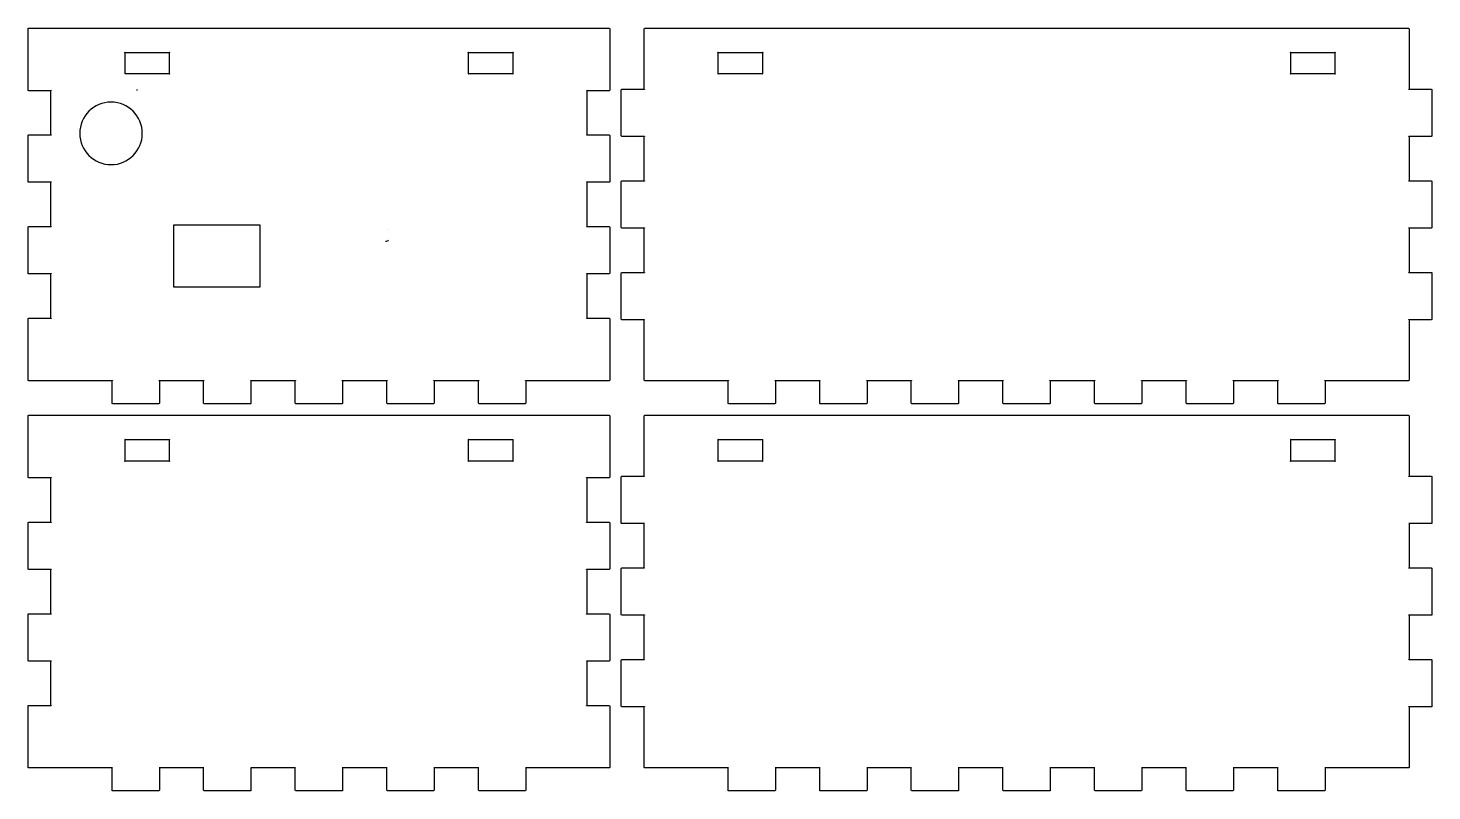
# Model space of a CAD drawing. Extents: x 41 to 832, y 149 to 819.
# Drawn here: x 41 to 567, y 149 to 434 of the extents above; entities that cross this region are included whole.
import ezdxf

# ---------------------------------------------------------------- set-up
doc = ezdxf.new("R2010")
doc.units = 0
doc.layers.add('Page_1', color=7, linetype='CONTINUOUS')

msp = doc.modelspace()

# ---------------------------------------------------------------- linework, layer by layer
at = {"layer": 'Page_1', "color": 7}
for points in [[(41.416053, 302.383479), (41.368285, 302.383479), (41.211247, 302.465446), (41.129319, 302.622466), (41.129319, 302.670466), (41.129319, 325.529365), (41.129319, 325.577365), (41.211247, 325.73443), (41.368285, 325.816345), (41.416053, 325.816345), (49.70479, 325.816345), (49.732113, 325.816345), (49.820871, 325.775245), (49.807221, 325.706995), (49.738941, 325.700245), (49.704823, 325.788977), (49.704823, 325.816127), (49.704823, 342.39359), (49.704823, 342.42074), (49.738941, 342.509465), (49.807221, 342.495515), (49.820871, 342.43409), (49.732113, 342.39299), (49.70479, 342.39299), (41.416053, 342.39299), (41.368285, 342.39299), (41.211247, 342.474898), (41.129319, 342.625153), (41.129319, 342.673153), (41.129319, 359.817315), (41.129319, 359.87229), (41.211247, 360.022485), (41.368285, 360.104393), (41.416053, 360.104393), (49.70479, 360.104393), (49.732113, 360.104393), (49.820871, 360.070268), (49.807221, 360.002018), (49.738941, 359.988068), (49.704823, 360.0768), (49.704823, 360.10395), (49.704823, 376.681413), (49.704823, 376.708563), (49.738941, 376.804181), (49.807221, 376.790306), (49.820871, 376.722056), (49.732113, 376.680956), (49.70479, 376.680956), (41.416053, 376.680956), (41.368285, 376.680956), (41.211247, 376.769748), (41.129319, 376.919936), (41.129319, 376.967936), (41.129319, 394.112098), (41.129319, 394.160098), (41.211247, 394.317103), (41.368285, 394.399026), (41.416053, 394.399026), (49.70479, 394.399026), (49.732113, 394.399026), (49.820871, 394.357926), (49.807221, 394.289676), (49.738941, 394.282926), (49.704823, 394.371718), (49.704823, 394.398868), (49.704823, 410.969498), (49.704823, 411.003623), (49.738941, 411.092401), (49.807221, 411.078526), (49.820871, 411.017176), (49.732113, 410.969176), (49.70479, 410.969176), (41.416053, 410.969176), (41.368285, 410.969176), (41.211247, 411.051158), (41.129319, 411.208163), (41.129319, 411.256163), (41.129319, 434.115077), (41.129319, 434.169452), (41.211247, 434.319707), (41.368285, 434.401637), (41.416053, 434.401637), (49.991551, 434.401637), (250.020395, 434.401637), (258.58906, 434.401637), (258.63691, 434.401637), (258.793945, 434.319707), (258.875882, 434.169452), (258.875882, 434.115077), (258.875882, 411.256163), (258.875882, 411.208163), (258.793945, 411.051158), (258.63691, 410.969176), (258.58906, 410.969176), (250.300332, 410.969176), (250.272957, 410.969176), (250.17737, 411.017176), (250.19792, 411.078526), (250.259345, 411.092401), (250.30037, 411.003623), (250.30037, 410.969498), (250.30037, 394.398868), (250.30037, 394.371718), (250.259345, 394.282926), (250.19792, 394.289676), (250.17737, 394.357926), (250.272957, 394.399026), (250.300332, 394.399026), (258.58906, 394.399026), (258.63691, 394.399026), (258.793945, 394.317103), (258.875882, 394.160098), (258.875882, 394.112098), (258.875882, 376.967936), (258.875882, 376.919936), (258.793945, 376.769748), (258.63691, 376.680956), (258.58906, 376.680956), (250.300332, 376.680956), (250.272957, 376.680956), (250.17737, 376.722056), (250.19792, 376.790306), (250.259345, 376.804181), (250.30037, 376.708563), (250.30037, 376.681413), (250.30037, 360.10395), (250.30037, 360.0768), (250.259345, 359.988068), (250.19792, 360.002018), (250.17737, 360.070268), (250.272957, 360.104393), (250.300332, 360.104393), (258.58906, 360.104393), (258.63691, 360.104393), (258.793945, 360.022485), (258.875882, 359.87229), (258.875882, 359.817315), (258.875882, 342.673153), (258.875882, 342.625153), (258.793945, 342.474898), (258.63691, 342.39299), (258.58906, 342.39299), (250.300332, 342.39299), (250.272957, 342.39299), (250.17737, 342.43409), (250.19792, 342.495515), (250.259345, 342.509465), (250.30037, 342.42074), (250.30037, 342.39359), (250.30037, 325.816127), (250.30037, 325.788977), (250.259345, 325.700245), (250.19792, 325.706995), (250.17737, 325.775245), (250.272957, 325.816345), (250.300332, 325.816345), (258.58906, 325.816345), (258.63691, 325.816345), (258.793945, 325.73443), (258.875882, 325.577365), (258.875882, 325.529365), (258.875882, 302.670466), (258.875882, 302.622466), (258.793945, 302.465446), (258.63691, 302.383479), (258.58906, 302.383479), (250.020395, 302.383479), (227.441441, 302.383479), (227.414066, 302.383479), (227.325311, 302.424579), (227.332061, 302.492904), (227.400311, 302.506779), (227.441336, 302.411176), (227.441336, 302.384026), (227.441336, 294.095306), (227.441336, 294.047306), (227.359406, 293.897119), (227.202379, 293.808326), (227.154529, 293.808326), (210.010381, 293.808326), (209.962531, 293.808326), (209.812314, 293.897119), (209.730384, 294.047306), (209.730384, 294.095306), (209.730384, 302.384026), (209.730384, 302.411176), (209.764584, 302.506779), (209.832834, 302.492904), (209.846484, 302.424579), (209.757729, 302.383479), (209.730354, 302.383479), (193.152898, 302.383479), (193.118698, 302.383479), (193.029943, 302.424579), (193.050493, 302.492904), (193.111918, 302.506779), (193.152943, 302.411176), (193.152943, 302.384026), (193.152943, 294.095306), (193.152943, 294.047306), (193.064166, 293.897119), (192.920788, 293.808326), (192.872938, 293.808326), (175.721958, 293.808326), (175.674108, 293.808326), (175.517073, 293.897119), (175.435166, 294.047306), (175.435166, 294.095306), (175.435166, 302.384026), (175.435166, 302.411176), (175.476191, 302.506779), (175.544441, 302.492904), (175.558091, 302.424579), (175.462481, 302.383479), (175.435106, 302.383479), (158.864453, 302.383479), (158.830253, 302.383479), (158.741475, 302.424579), (158.755125, 302.492904), (158.81655, 302.506779), (158.8644, 302.411176), (158.8644, 302.384026), (158.8644, 294.095306), (158.8644, 294.047306), (158.77566, 293.897119), (158.62545, 293.808326), (158.577601, 293.808326), (141.42662, 293.808326), (141.37877, 293.808326), (141.228553, 293.897119), (141.1466, 294.047306), (141.1466, 294.095306), (141.1466, 302.384026), (141.1466, 302.411176), (141.187625, 302.506779), (141.255875, 302.492904), (141.262625, 302.424579), (141.173878, 302.383479), (141.146503, 302.383479), (124.569055, 302.383479), (124.54168, 302.383479), (124.45294, 302.424579), (124.45969, 302.492904), (124.52794, 302.506779), (124.568965, 302.411176), (124.568965, 302.384026), (124.568965, 294.095306), (124.568965, 294.047306), (124.487013, 293.897119), (124.329978, 293.808326), (124.282128, 293.808326), (107.137957, 293.808326), (107.090107, 293.808326), (106.939905, 293.897119), (106.857998, 294.047306), (106.857998, 294.095306), (106.857998, 302.384026), (106.857998, 302.411176), (106.892198, 302.506779), (106.960522, 302.492904), (106.974172, 302.424579), (106.885418, 302.383479), (106.858043, 302.383479), (90.280557, 302.383479), (90.246357, 302.383479), (90.157557, 302.424579), (90.171207, 302.492904), (90.239532, 302.506779), (90.280557, 302.411176), (90.280557, 302.384026), (90.280557, 294.095306), (90.280557, 294.047306), (90.191817, 293.897119), (90.04163, 293.808326), (89.99378, 293.808326), (72.849626, 293.808326), (72.794974, 293.808326), (72.644765, 293.897119), (72.562805, 294.047306), (72.562805, 294.095306), (72.562805, 302.384026), (72.562805, 302.411176), (72.603808, 302.506779), (72.672103, 302.492904), (72.678928, 302.424579), (72.590188, 302.383479), (72.562978, 302.383479), (49.990874, 302.383479)], [(271.971194, 302.383479), (271.820991, 302.465446), (271.739076, 302.622466), (271.739076, 302.670466), (271.739076, 325.242625), (271.739076, 325.27675), (271.773276, 325.365482), (271.841526, 325.351607), (271.855176, 325.290183), (271.766414, 325.242183), (271.739039, 325.242183), (263.450281, 325.242183), (263.395531, 325.242183), (263.245321, 325.330915), (263.163391, 325.481095), (263.163391, 325.529095), (263.163391, 342.67325), (263.163391, 342.727625), (263.245321, 342.877873), (263.395531, 342.959795), (263.450281, 342.959795), (271.739039, 342.959795), (271.766414, 342.959795), (271.855176, 342.918695), (271.841526, 342.857195), (271.773276, 342.84332), (271.739076, 342.932045), (271.739076, 342.959195), (271.739076, 359.536643), (271.739076, 359.563793), (271.773276, 359.659403), (271.841526, 359.639153), (271.855176, 359.577728), (271.766414, 359.536628), (271.739039, 359.536628), (263.450281, 359.536628), (263.395531, 359.536628), (263.245321, 359.61855), (263.163391, 359.768805), (263.163391, 359.816805), (263.163391, 376.967756), (263.163391, 377.02273), (263.245321, 377.166108), (263.395531, 377.25484), (263.450281, 377.25484), (271.739039, 377.25484), (271.766414, 377.25484), (271.855176, 377.21374), (271.841526, 377.145415), (271.773276, 377.131465), (271.739076, 377.220198), (271.739076, 377.254323), (271.739076, 393.824976), (271.739076, 393.859101), (271.773276, 393.947893), (271.841526, 393.933943), (271.855176, 393.865693), (271.766414, 393.824593), (271.739039, 393.824593), (263.450281, 393.824593), (263.395531, 393.824593), (263.245321, 393.906531), (263.163391, 394.063551), (263.163391, 394.111551), (263.163391, 411.255683), (263.163391, 411.303683), (263.245321, 411.460688), (263.395531, 411.542678), (263.450281, 411.542678), (271.739039, 411.542678), (271.766414, 411.542678), (271.855176, 411.501578), (271.841526, 411.433328), (271.773276, 411.419378), (271.739076, 411.514981), (271.739076, 411.542131), (271.739076, 434.114207), (271.739076, 434.168582), (271.820991, 434.318837), (271.971194, 434.400774), (272.019044, 434.400774), (557.775563, 434.400774), (557.823563, 434.400774), (557.980568, 434.318837), (558.062536, 434.168582), (558.062536, 434.114207), (558.062536, 411.542131), (558.062536, 411.514981), (558.021436, 411.419378), (557.953186, 411.433328), (557.939311, 411.501578), (558.034906, 411.542678), (558.062056, 411.542678), (566.350784, 411.542678), (566.398784, 411.542678), (566.548986, 411.460688), (566.637779, 411.303683), (566.637779, 411.255683), (566.637779, 394.111551), (566.637779, 394.063551), (566.548986, 393.906531), (566.398784, 393.824593), (566.350784, 393.824593), (558.062056, 393.824593), (558.034906, 393.824593), (557.939311, 393.865693), (557.953186, 393.933943), (558.021436, 393.947893), (558.062536, 393.859101), (558.062536, 393.824976), (558.062536, 377.254323), (558.062536, 377.220198), (558.021436, 377.131465), (557.953186, 377.145415), (557.939311, 377.21374), (558.034906, 377.25484), (558.062056, 377.25484), (566.350784, 377.25484), (566.398784, 377.25484), (566.548986, 377.166108), (566.637779, 377.02273), (566.637779, 376.967756), (566.637779, 359.816805), (566.637779, 359.768805), (566.548986, 359.61855), (566.398784, 359.536628), (566.350784, 359.536628), (558.062056, 359.536628), (558.034906, 359.536628), (557.939311, 359.577728), (557.953186, 359.639153), (558.021436, 359.659403), (558.062536, 359.563793), (558.062536, 359.536643), (558.062536, 342.959195), (558.062536, 342.932045), (558.021436, 342.84332), (557.953186, 342.857195), (557.939311, 342.918695), (558.034906, 342.959795), (558.062056, 342.959795), (566.350784, 342.959795), (566.398784, 342.959795), (566.548986, 342.877873), (566.637779, 342.727625), (566.637779, 342.67325), (566.637779, 325.529095), (566.637779, 325.481095), (566.548986, 325.330915), (566.398784, 325.242183), (566.350784, 325.242183), (558.062056, 325.242183), (558.034906, 325.242183), (557.939311, 325.290183), (557.953186, 325.351607), (558.021436, 325.365482), (558.062536, 325.27675), (558.062536, 325.242625), (558.062536, 302.670466), (558.062536, 302.622466), (557.980568, 302.465446), (557.823563, 302.383479), (557.775563, 302.383479), (526.634747, 302.383479), (526.600547, 302.383479), (526.511777, 302.424579), (526.525427, 302.492904), (526.586852, 302.506779), (526.634702, 302.411176), (526.634702, 302.384026), (526.634702, 294.095306), (526.634702, 294.047306), (526.545932, 293.897119), (526.388897, 293.808326), (526.347872, 293.808326), (509.203732, 293.808326), (509.148982, 293.808326), (508.991947, 293.897119), (508.916842, 294.047306), (508.916842, 294.095306), (508.916842, 302.384026), (508.916842, 302.411176), (508.951042, 302.506779), (509.019292, 302.492904), (509.032942, 302.424579), (508.937347, 302.383479), (508.916797, 302.383479), (492.339327, 302.383479), (492.305127, 302.383479), (492.216372, 302.424579), (492.230022, 302.492904), (492.298272, 302.506779), (492.339297, 302.411176), (492.339297, 302.384026), (492.339297, 294.095306), (492.339297, 294.047306), (492.257359, 293.897119), (492.100324, 293.808326), (492.052474, 293.808326), (474.908297, 293.808326), (474.860447, 293.808326), (474.710252, 293.897119), (474.628314, 294.047306), (474.628314, 294.095306), (474.628314, 302.384026), (474.628314, 302.411176), (474.669339, 302.506779), (474.730764, 302.492904), (474.744414, 302.424579), (474.648834, 302.383479), (474.628359, 302.383479), (458.050904, 302.383479), (458.023529, 302.383479), (457.927942, 302.424579), (457.941592, 302.492904), (458.009841, 302.506779), (458.050866, 302.411176), (458.050866, 302.384026), (458.050866, 294.095306), (458.050866, 294.047306), (457.962097, 293.897119), (457.811879, 293.808326), (457.764029, 293.808326), (440.619889, 293.808326), (440.565139, 293.808326), (440.414929, 293.897119), (440.332999, 294.047306), (440.332999, 294.095306), (440.332999, 302.384026), (440.332999, 302.411176), (440.367199, 302.506779), (440.435449, 302.492904), (440.449099, 302.424579), (440.360336, 302.383479), (440.332961, 302.383479), (423.762301, 302.383479), (423.728101, 302.383479), (423.639339, 302.424579), (423.652989, 302.492904), (423.721314, 302.506779), (423.762339, 302.411176), (423.762339, 302.384026), (423.762339, 294.095306), (423.762339, 294.047306), (423.673591, 293.897119), (423.523396, 293.808326), (423.475546, 293.808326), (406.324551, 293.808326), (406.276701, 293.808326), (406.126506, 293.897119), (406.044576, 294.047306), (406.044576, 294.095306), (406.044576, 302.384026), (406.044576, 302.411176), (406.078776, 302.506779), (406.147026, 302.492904), (406.160676, 302.424579), (406.065096, 302.383479), (406.044621, 302.383479), (389.467166, 302.383479), (389.432966, 302.383479), (389.344196, 302.424579), (389.357846, 302.492904), (389.419271, 302.506779), (389.467121, 302.411176), (389.467121, 302.384026), (389.467121, 294.095306), (389.467121, 294.047306), (389.385168, 293.897119), (389.228126, 293.808326), (389.180276, 293.808326), (372.036128, 293.808326), (371.988278, 293.808326), (371.831251, 293.897119), (371.749328, 294.047306), (371.749328, 294.095306), (371.749328, 302.384026), (371.749328, 302.411176), (371.790353, 302.506779), (371.858603, 302.492904), (371.865353, 302.424579), (371.776576, 302.383479), (371.749201, 302.383479), (355.17854, 302.383479), (355.14434, 302.383479), (355.055578, 302.424579), (355.069228, 302.492904), (355.130653, 302.506779), (355.178503, 302.411176), (355.178503, 302.384026), (355.178503, 294.095306), (355.178503, 294.047306), (355.09658, 293.897119), (354.939553, 293.808326), (354.891703, 293.808326), (337.747548, 293.808326), (337.692798, 293.808326), (337.54258, 293.897119), (337.45381, 294.047306), (337.45381, 294.095306), (337.45381, 302.384026), (337.45381, 302.411176), (337.50166, 302.506779), (337.563085, 302.492904), (337.576735, 302.424579), (337.487988, 302.383479), (337.453788, 302.383479), (320.890005, 302.383479), (320.855805, 302.383479), (320.767057, 302.424579), (320.773807, 302.492904), (320.84889, 302.506779), (320.889915, 302.411176), (320.889915, 302.384026), (320.889915, 294.095306), (320.889915, 294.047306), (320.801137, 293.897119), (320.650928, 293.808326), (320.603078, 293.808326), (303.452082, 293.808326), (303.404232, 293.808326), (303.25403, 293.897119), (303.16529, 294.047306), (303.16529, 294.095306), (303.16529, 302.384026), (303.16529, 302.411176), (303.206315, 302.506779), (303.274565, 302.492904), (303.288215, 302.424579), (303.192612, 302.383479), (303.165237, 302.383479), (272.017611, 302.383479)], [(77.418121, 425.260204), (77.390746, 425.260204), (77.295173, 425.301304), (77.315723, 425.369554), (77.377148, 425.376304), (77.418173, 425.294389)], [(77.418121, 417.258239), (77.418121, 425.260204), (93.995561, 425.260204), (93.995561, 417.258239)], [(93.995561, 425.260204), (93.995561, 425.294329), (94.036586, 425.376244), (94.098011, 425.369494), (94.111661, 425.301244), (94.022914, 425.260144)], [(206.01637, 425.260204), (205.98217, 425.260204), (205.893407, 425.301304), (205.900157, 425.369554), (205.968407, 425.376304), (206.016257, 425.294389)], [(222.587015, 425.260204), (222.587015, 417.258239), (206.01637, 417.258239), (206.01637, 425.260204)], [(222.587015, 425.260204), (222.587015, 425.294329), (222.621215, 425.376244), (222.689465, 425.369494), (222.703115, 425.301244), (222.614338, 425.260144)], [(299.452386, 425.260204), (299.425011, 425.260204), (299.329431, 425.301304), (299.343081, 425.369554), (299.411331, 425.376304), (299.452356, 425.294389)], [(299.452386, 417.258239), (299.452386, 425.260204), (316.029841, 425.260204), (316.029841, 417.258239)], [(316.029841, 425.260204), (316.029841, 425.294329), (316.070866, 425.376244), (316.132291, 425.369494), (316.145941, 425.301244), (316.057186, 425.260144)], [(513.771426, 425.260204), (513.744051, 425.260204), (513.648471, 425.301304), (513.668946, 425.369554), (513.730371, 425.376304), (513.771396, 425.294389)], [(530.348896, 425.260204), (530.348896, 417.258239), (513.771426, 417.258239), (513.771426, 425.260204)], [(530.348896, 425.260204), (530.348896, 425.294329), (530.389921, 425.376244), (530.451346, 425.369494), (530.464996, 425.301244), (530.376226, 425.260144)], [(93.995561, 417.258239), (94.022936, 417.258239), (94.111676, 417.217139), (94.098026, 417.148889), (94.036601, 417.134939), (93.995576, 417.230557)], [(206.01637, 417.258239), (206.01637, 417.231089), (205.96852, 417.135472), (205.90027, 417.149422), (205.89352, 417.217672), (205.982282, 417.258772)], [(222.587015, 417.258239), (222.61439, 417.258239), (222.703168, 417.217139), (222.689518, 417.148889), (222.621268, 417.134939), (222.587068, 417.230557)], [(299.452386, 417.258239), (299.452386, 417.231089), (299.411361, 417.135472), (299.343111, 417.149422), (299.329461, 417.217672), (299.425033, 417.258772)], [(316.029841, 417.258239), (316.057216, 417.258239), (316.145979, 417.217139), (316.132329, 417.148889), (316.070904, 417.134939), (316.029879, 417.230557)], [(513.771426, 417.258239), (513.771426, 417.231089), (513.730401, 417.135472), (513.668976, 417.149422), (513.648501, 417.217672), (513.744081, 417.258772)], [(530.348896, 417.258239), (530.376271, 417.258239), (530.465034, 417.217139), (530.451384, 417.148889), (530.389959, 417.134939), (530.348934, 417.230557)], [(81.91812, 411.258241), (81.91812, 411.231091), (81.877095, 411.135473), (81.81567, 411.149423), (81.79512, 411.217673), (81.8907, 411.258773)], [(95.722976, 360.75168), (127.840104, 360.75168), (127.840104, 337.401157), (95.722976, 337.401157)], [(41.416053, 157.508225), (41.368285, 157.508225), (41.211247, 157.590297), (41.129319, 157.747032), (41.129319, 157.795032), (41.129319, 180.654186), (41.129319, 180.702186), (41.211247, 180.859101), (41.368285, 180.940881), (41.416053, 180.940881), (49.70479, 180.940881), (49.732113, 180.940881), (49.820871, 180.899781), (49.807221, 180.831681), (49.738941, 180.817731), (49.704823, 180.913161), (49.704823, 180.940311), (49.704823, 197.511226), (49.704823, 197.538376), (49.738941, 197.633693), (49.807221, 197.619818), (49.820871, 197.551643), (49.732113, 197.510543), (49.70479, 197.510543), (41.416053, 197.510543), (41.368285, 197.510543), (41.211247, 197.592443), (41.129319, 197.749231), (41.129319, 197.797231), (41.129319, 214.941491), (41.129319, 214.996466), (41.211247, 215.146676), (41.368285, 215.228576), (41.416053, 215.228576), (49.70479, 215.228576), (49.732113, 215.228576), (49.820871, 215.187476), (49.807221, 215.126051), (49.738941, 215.112176), (49.704823, 215.200908), (49.704823, 215.228058), (49.704823, 231.805521), (49.704823, 231.832671), (49.738941, 231.928266), (49.807221, 231.908091), (49.820871, 231.846591), (49.732113, 231.805491), (49.70479, 231.805491), (41.416053, 231.805491), (41.368285, 231.805491), (41.211247, 231.887451), (41.129319, 232.037661), (41.129319, 232.085661), (41.129319, 249.229816), (41.129319, 249.284791), (41.211247, 249.435001), (41.368285, 249.516916), (41.416053, 249.516916), (49.70479, 249.516916), (49.732113, 249.516916), (49.820871, 249.475816), (49.807221, 249.407566), (49.738941, 249.400816), (49.704823, 249.489601), (49.704823, 249.516751), (49.704823, 266.087382), (49.704823, 266.121507), (49.738941, 266.210284), (49.807221, 266.203534), (49.820871, 266.135284), (49.732113, 266.087284), (49.70479, 266.087284), (41.416053, 266.087284), (41.368285, 266.087284), (41.211247, 266.176077), (41.129319, 266.333082), (41.129319, 266.381082), (41.129319, 289.239943), (41.129319, 289.287943), (41.211247, 289.445008), (41.368285, 289.526915), (41.416053, 289.526915), (49.991551, 289.526915), (250.020395, 289.526915), (258.58906, 289.526915), (258.63691, 289.526915), (258.793945, 289.445008), (258.875882, 289.287943), (258.875882, 289.239943), (258.875882, 266.381082), (258.875882, 266.333082), (258.793945, 266.176077), (258.63691, 266.087284), (258.58906, 266.087284), (250.300332, 266.087284), (250.272957, 266.087284), (250.17737, 266.135284), (250.19792, 266.203534), (250.259345, 266.210284), (250.30037, 266.121507), (250.30037, 266.087382), (250.30037, 249.516751), (250.30037, 249.489601), (250.259345, 249.400816), (250.19792, 249.407566), (250.17737, 249.475816), (250.272957, 249.516916), (250.300332, 249.516916), (258.58906, 249.516916), (258.63691, 249.516916), (258.793945, 249.435001), (258.875882, 249.284791), (258.875882, 249.229816), (258.875882, 232.085661), (258.875882, 232.037661), (258.793945, 231.887451), (258.63691, 231.805491), (258.58906, 231.805491), (250.300332, 231.805491), (250.272957, 231.805491), (250.17737, 231.846591), (250.19792, 231.908091), (250.259345, 231.928266), (250.30037, 231.832671), (250.30037, 231.805521), (250.30037, 215.228058), (250.30037, 215.200908), (250.259345, 215.112176), (250.19792, 215.126051), (250.17737, 215.187476), (250.272957, 215.228576), (250.300332, 215.228576), (258.58906, 215.228576), (258.63691, 215.228576), (258.793945, 215.146676), (258.875882, 214.996466), (258.875882, 214.941491), (258.875882, 197.797231), (258.875882, 197.749231), (258.793945, 197.592443), (258.63691, 197.510543), (258.58906, 197.510543), (250.300332, 197.510543), (250.272957, 197.510543), (250.17737, 197.551643), (250.19792, 197.619818), (250.259345, 197.633693), (250.30037, 197.538376), (250.30037, 197.511226), (250.30037, 180.940311), (250.30037, 180.913161), (250.259345, 180.817731), (250.19792, 180.831681), (250.17737, 180.899781), (250.272957, 180.940881), (250.300332, 180.940881), (258.58906, 180.940881), (258.63691, 180.940881), (258.793945, 180.859101), (258.875882, 180.702186), (258.875882, 180.654186), (258.875882, 157.795032), (258.875882, 157.747032), (258.793945, 157.590297), (258.63691, 157.508225), (258.58906, 157.508225), (250.020395, 157.508225), (227.441441, 157.508225), (227.414066, 157.508225), (227.325311, 157.549325), (227.332061, 157.61765), (227.400311, 157.6244), (227.441336, 157.535502), (227.441336, 157.508352), (227.441336, 149.219767), (227.441336, 149.171767), (227.359406, 149.021392), (227.202379, 148.932502), (227.154529, 148.932502), (210.010381, 148.932502), (209.962531, 148.932502), (209.812314, 149.021392), (209.730384, 149.171767), (209.730384, 149.219767), (209.730384, 157.508352), (209.730384, 157.535502), (209.764584, 157.6244), (209.832834, 157.61765), (209.846484, 157.549325), (209.757729, 157.508225), (209.730354, 157.508225), (193.152898, 157.508225), (193.118698, 157.508225), (193.029943, 157.549325), (193.050493, 157.61765), (193.111918, 157.6244), (193.152943, 157.535502), (193.152943, 157.508352), (193.152943, 149.219767), (193.152943, 149.171767), (193.064166, 149.021392), (192.920788, 148.932502), (192.872938, 148.932502), (175.721958, 148.932502), (175.674108, 148.932502), (175.517073, 149.021392), (175.435166, 149.171767), (175.435166, 149.219767), (175.435166, 157.508352), (175.435166, 157.535502), (175.476191, 157.6244), (175.544441, 157.61765), (175.558091, 157.549325), (175.462481, 157.508225), (175.435106, 157.508225), (158.864453, 157.508225), (158.830253, 157.508225), (158.741475, 157.549325), (158.755125, 157.61765), (158.81655, 157.6244), (158.8644, 157.535502), (158.8644, 157.508352), (158.8644, 149.219767), (158.8644, 149.171767), (158.77566, 149.021392), (158.62545, 148.932502), (158.577601, 148.932502), (141.42662, 148.932502), (141.37877, 148.932502), (141.228553, 149.021392), (141.1466, 149.171767), (141.1466, 149.219767), (141.1466, 157.508352), (141.1466, 157.535502), (141.187625, 157.6244), (141.255875, 157.61765), (141.262625, 157.549325), (141.173878, 157.508225), (141.146503, 157.508225), (124.569055, 157.508225), (124.54168, 157.508225), (124.45294, 157.549325), (124.45969, 157.61765), (124.52794, 157.6244), (124.568965, 157.535502), (124.568965, 157.508352), (124.568965, 149.219767), (124.568965, 149.171767), (124.487013, 149.021392), (124.329978, 148.932502), (124.282128, 148.932502), (107.137957, 148.932502), (107.090107, 148.932502), (106.939905, 149.021392), (106.857998, 149.171767), (106.857998, 149.219767), (106.857998, 157.508352), (106.857998, 157.535502), (106.892198, 157.6244), (106.960522, 157.61765), (106.974172, 157.549325), (106.885418, 157.508225), (106.858043, 157.508225), (90.280557, 157.508225), (90.246357, 157.508225), (90.157557, 157.549325), (90.171207, 157.61765), (90.239532, 157.6244), (90.280557, 157.535502), (90.280557, 157.508352), (90.280557, 149.219767), (90.280557, 149.171767), (90.191817, 149.021392), (90.04163, 148.932502), (89.99378, 148.932502), (72.849626, 148.932502), (72.794974, 148.932502), (72.644765, 149.021392), (72.562805, 149.171767), (72.562805, 149.219767), (72.562805, 157.508352), (72.562805, 157.535502), (72.603808, 157.6244), (72.672103, 157.61765), (72.678928, 157.549325), (72.590188, 157.508225), (72.562978, 157.508225), (49.990874, 157.508225)], [(271.971194, 157.508225), (271.820991, 157.590297), (271.739076, 157.747032), (271.739076, 157.795032), (271.739076, 180.367146), (271.739076, 180.394296), (271.773276, 180.483081), (271.841526, 180.476331), (271.855176, 180.408006), (271.766414, 180.366906), (271.739039, 180.366906), (263.450281, 180.366906), (263.395531, 180.366906), (263.245321, 180.448858), (263.163391, 180.606118), (263.163391, 180.654118), (263.163391, 197.798078), (263.163391, 197.846078), (263.245321, 198.003331), (263.395531, 198.085343), (263.450281, 198.085343), (271.739039, 198.085343), (271.766414, 198.085343), (271.855176, 198.044243), (271.841526, 197.975918), (271.773276, 197.969168), (271.739076, 198.058006), (271.739076, 198.085156), (271.739076, 214.655599), (271.739076, 214.689724), (271.773276, 214.778524), (271.841526, 214.764649), (271.855176, 214.696399), (271.766414, 214.655299), (271.739039, 214.655299), (263.450281, 214.655299), (263.395531, 214.655299), (263.245321, 214.744091), (263.163391, 214.894278), (263.163391, 214.942278), (263.163391, 232.086426), (263.163391, 232.141401), (263.245321, 232.291589), (263.395531, 232.373496), (263.450281, 232.373496), (271.739039, 232.373496), (271.766414, 232.373496), (271.855176, 232.332396), (271.841526, 232.264071), (271.773276, 232.250196), (271.739076, 232.345784), (271.739076, 232.372934), (271.739076, 248.943601), (271.739076, 248.977726), (271.773276, 249.066519), (271.841526, 249.052644), (271.855176, 248.991219), (271.766414, 248.943219), (271.739039, 248.943219), (263.450281, 248.943219), (263.395531, 248.943219), (263.245321, 249.031996), (263.163391, 249.189009), (263.163391, 249.230109), (263.163391, 266.381134), (263.163391, 266.429134), (263.245321, 266.586154), (263.395531, 266.668121), (263.450281, 266.668121), (271.739039, 266.668121), (271.766414, 266.668121), (271.855176, 266.627021), (271.841526, 266.558771), (271.773276, 266.544821), (271.739076, 266.640431), (271.739076, 266.667581), (271.739076, 289.23968), (271.739076, 289.28768), (271.820991, 289.444745), (271.971194, 289.526653), (272.019044, 289.526653), (557.775563, 289.526653), (557.823563, 289.526653), (557.980568, 289.444745), (558.062536, 289.28768), (558.062536, 289.23968), (558.062536, 266.667581), (558.062536, 266.640431), (558.021436, 266.544821), (557.953186, 266.558771), (557.939311, 266.627021), (558.034906, 266.668121), (558.062056, 266.668121), (566.350784, 266.668121), (566.398784, 266.668121), (566.548986, 266.586154), (566.637779, 266.429134), (566.637779, 266.381134), (566.637779, 249.230109), (566.637779, 249.189009), (566.548986, 249.031996), (566.398784, 248.943219), (566.350784, 248.943219), (558.062056, 248.943219), (558.034906, 248.943219), (557.939311, 248.991219), (557.953186, 249.052644), (558.021436, 249.066519), (558.062536, 248.977726), (558.062536, 248.943601), (558.062536, 232.372934), (558.062536, 232.345784), (558.021436, 232.250196), (557.953186, 232.264071), (557.939311, 232.332396), (558.034906, 232.373496), (558.062056, 232.373496), (566.350784, 232.373496), (566.398784, 232.373496), (566.548986, 232.291589), (566.637779, 232.141401), (566.637779, 232.086426), (566.637779, 214.942278), (566.637779, 214.894278), (566.548986, 214.744091), (566.398784, 214.655299), (566.350784, 214.655299), (558.062056, 214.655299), (558.034906, 214.655299), (557.939311, 214.696399), (557.953186, 214.764649), (558.021436, 214.778524), (558.062536, 214.689724), (558.062536, 214.655599), (558.062536, 198.085156), (558.062536, 198.058006), (558.021436, 197.969168), (557.953186, 197.975918), (557.939311, 198.044243), (558.034906, 198.085343), (558.062056, 198.085343), (566.350784, 198.085343), (566.398784, 198.085343), (566.548986, 198.003331), (566.637779, 197.846078), (566.637779, 197.798078), (566.637779, 180.654118), (566.637779, 180.606118), (566.548986, 180.448858), (566.398784, 180.366906), (566.350784, 180.366906), (558.062056, 180.366906), (558.034906, 180.366906), (557.939311, 180.408006), (557.953186, 180.476331), (558.021436, 180.483081), (558.062536, 180.394296), (558.062536, 180.367146), (558.062536, 157.795032), (558.062536, 157.747032), (557.980568, 157.590297), (557.823563, 157.508225), (557.775563, 157.508225), (526.634747, 157.508225), (526.600547, 157.508225), (526.511777, 157.549325), (526.525427, 157.61765), (526.586852, 157.6244), (526.634702, 157.535502), (526.634702, 157.508352), (526.634702, 149.219767), (526.634702, 149.171767), (526.545932, 149.021392), (526.388897, 148.932502), (526.347872, 148.932502), (509.203732, 148.932502), (509.148982, 148.932502), (508.991947, 149.021392), (508.916842, 149.171767), (508.916842, 149.219767), (508.916842, 157.508352), (508.916842, 157.535502), (508.951042, 157.6244), (509.019292, 157.61765), (509.032942, 157.549325), (508.937347, 157.508225), (508.916797, 157.508225), (492.339327, 157.508225), (492.305127, 157.508225), (492.216372, 157.549325), (492.230022, 157.61765), (492.298272, 157.6244), (492.339297, 157.535502), (492.339297, 157.508352), (492.339297, 149.219767), (492.339297, 149.171767), (492.257359, 149.021392), (492.100324, 148.932502), (492.052474, 148.932502), (474.908297, 148.932502), (474.860447, 148.932502), (474.710252, 149.021392), (474.628314, 149.171767), (474.628314, 149.219767), (474.628314, 157.508352), (474.628314, 157.535502), (474.669339, 157.6244), (474.730764, 157.61765), (474.744414, 157.549325), (474.648834, 157.508225), (474.628359, 157.508225), (458.050904, 157.508225), (458.023529, 157.508225), (457.927942, 157.549325), (457.941592, 157.61765), (458.009841, 157.6244), (458.050866, 157.535502), (458.050866, 157.508352), (458.050866, 149.219767), (458.050866, 149.171767), (457.962097, 149.021392), (457.811879, 148.932502), (457.764029, 148.932502), (440.619889, 148.932502), (440.565139, 148.932502), (440.414929, 149.021392), (440.332999, 149.171767), (440.332999, 149.219767), (440.332999, 157.508352), (440.332999, 157.535502), (440.367199, 157.6244), (440.435449, 157.61765), (440.449099, 157.549325), (440.360336, 157.508225), (440.332961, 157.508225), (423.762301, 157.508225), (423.728101, 157.508225), (423.639339, 157.549325), (423.652989, 157.61765), (423.721314, 157.6244), (423.762339, 157.535502), (423.762339, 157.508352), (423.762339, 149.219767), (423.762339, 149.171767), (423.673591, 149.021392), (423.523396, 148.932502), (423.475546, 148.932502), (406.324551, 148.932502), (406.276701, 148.932502), (406.126506, 149.021392), (406.044576, 149.171767), (406.044576, 149.219767), (406.044576, 157.508352), (406.044576, 157.535502), (406.078776, 157.6244), (406.147026, 157.61765), (406.160676, 157.549325), (406.065096, 157.508225), (406.044621, 157.508225), (389.467166, 157.508225), (389.432966, 157.508225), (389.344196, 157.549325), (389.357846, 157.61765), (389.419271, 157.6244), (389.467121, 157.535502), (389.467121, 157.508352), (389.467121, 149.219767), (389.467121, 149.171767), (389.385168, 149.021392), (389.228126, 148.932502), (389.180276, 148.932502), (372.036128, 148.932502), (371.988278, 148.932502), (371.831251, 149.021392), (371.749328, 149.171767), (371.749328, 149.219767), (371.749328, 157.508352), (371.749328, 157.535502), (371.790353, 157.6244), (371.858603, 157.61765), (371.865353, 157.549325), (371.776576, 157.508225), (371.749201, 157.508225), (355.17854, 157.508225), (355.14434, 157.508225), (355.055578, 157.549325), (355.069228, 157.61765), (355.130653, 157.6244), (355.178503, 157.535502), (355.178503, 157.508352), (355.178503, 149.219767), (355.178503, 149.171767), (355.09658, 149.021392), (354.939553, 148.932502), (354.891703, 148.932502), (337.747548, 148.932502), (337.692798, 148.932502), (337.54258, 149.021392), (337.45381, 149.171767), (337.45381, 149.219767), (337.45381, 157.508352), (337.45381, 157.535502), (337.50166, 157.6244), (337.563085, 157.61765), (337.576735, 157.549325), (337.487988, 157.508225), (337.453788, 157.508225), (320.890005, 157.508225), (320.855805, 157.508225), (320.767057, 157.549325), (320.773807, 157.61765), (320.84889, 157.6244), (320.889915, 157.535502), (320.889915, 157.508352), (320.889915, 149.219767), (320.889915, 149.171767), (320.801137, 149.021392), (320.650928, 148.932502), (320.603078, 148.932502), (303.452082, 148.932502), (303.404232, 148.932502), (303.25403, 149.021392), (303.16529, 149.171767), (303.16529, 149.219767), (303.16529, 157.508352), (303.16529, 157.535502), (303.206315, 157.6244), (303.274565, 157.61765), (303.288215, 157.549325), (303.192612, 157.508225), (303.165237, 157.508225), (272.017611, 157.508225)], [(77.418121, 280.378073), (77.390746, 280.378073), (77.295173, 280.426073), (77.315723, 280.487573), (77.377148, 280.501448), (77.418173, 280.412715)], [(77.418121, 272.382917), (77.418121, 280.378073), (93.995561, 280.378073), (93.995561, 272.382917)], [(93.995561, 280.378073), (93.995561, 280.412198), (94.036586, 280.50093), (94.098011, 280.487055), (94.111661, 280.425555), (94.022914, 280.377555)], [(206.01637, 280.378073), (205.98217, 280.378073), (205.893407, 280.426073), (205.900157, 280.487573), (205.968407, 280.501448), (206.016257, 280.412715)], [(222.587015, 280.378073), (222.587015, 272.382917), (206.01637, 272.382917), (206.01637, 280.378073)], [(222.587015, 280.378073), (222.587015, 280.412198), (222.621215, 280.50093), (222.689465, 280.487055), (222.703115, 280.425555), (222.614338, 280.377555)], [(299.452386, 280.378073), (299.425011, 280.378073), (299.329431, 280.426073), (299.343081, 280.487573), (299.411331, 280.501448), (299.452356, 280.412715)], [(299.452386, 272.382917), (299.452386, 280.378073), (316.029841, 280.378073), (316.029841, 272.382917)], [(316.029841, 280.378073), (316.029841, 280.412198), (316.070866, 280.50093), (316.132291, 280.487055), (316.145941, 280.425555), (316.057186, 280.377555)], [(513.771426, 280.378073), (513.744051, 280.378073), (513.648471, 280.426073), (513.668946, 280.487573), (513.730371, 280.501448), (513.771396, 280.412715)], [(530.348896, 280.378073), (530.348896, 272.382917), (513.771426, 272.382917), (513.771426, 280.378073)], [(530.348896, 280.378073), (530.348896, 280.412198), (530.389921, 280.50093), (530.451346, 280.487055), (530.464996, 280.425555), (530.376226, 280.377555)], [(77.418121, 272.382917), (77.418121, 272.348792), (77.377096, 272.260052), (77.315671, 272.274002), (77.295121, 272.342252), (77.390701, 272.383352)], [(93.995561, 272.382917), (94.022936, 272.382917), (94.111676, 272.341817), (94.098026, 272.273567), (94.036601, 272.259692), (93.995576, 272.348432)], [(206.01637, 272.382917), (206.01637, 272.348792), (205.96852, 272.260052), (205.90027, 272.274002), (205.89352, 272.342252), (205.982282, 272.383352)], [(222.587015, 272.382917), (222.61439, 272.382917), (222.703168, 272.341817), (222.689518, 272.273567), (222.621268, 272.259692), (222.587068, 272.348432)], [(299.452386, 272.382917), (299.452386, 272.348792), (299.411361, 272.260052), (299.343111, 272.274002), (299.329461, 272.342252), (299.425033, 272.383352)], [(316.029841, 272.382917), (316.057216, 272.382917), (316.145979, 272.341817), (316.132329, 272.273567), (316.070904, 272.259692), (316.029879, 272.348432)], [(513.771426, 272.382917), (513.771426, 272.348792), (513.730401, 272.260052), (513.668976, 272.274002), (513.648501, 272.342252), (513.744081, 272.383352)], [(530.348896, 272.382917), (530.376271, 272.382917), (530.465034, 272.341817), (530.451384, 272.273567), (530.389959, 272.259692), (530.348934, 272.348432)]]:
    msp.add_lwpolyline(points, close=True, dxfattribs=at)
for points in [[(72.195571, 406.670042), (71.792741, 406.670042), (70.993907, 406.628942), (69.833216, 406.451432), (68.713482, 406.164677), (67.641549, 405.768685), (66.617406, 405.27709), (65.654711, 404.696778), (64.753462, 404.020833), (63.920493, 403.269753), (63.169455, 402.436818), (62.493519, 401.535536), (61.913172, 400.572829), (61.421581, 399.548704), (61.025584, 398.476767), (60.738824, 397.357025), (60.561301, 396.19637), (60.520359, 395.397523), (60.520359, 394.994705)], [(83.877636, 394.994855), (83.877636, 395.397673), (83.836611, 396.19652), (83.659139, 397.357182), (83.365514, 398.476917), (82.976377, 399.548854), (82.484759, 400.572986), (81.897577, 401.535679), (81.221647, 402.436976), (80.470597, 403.269903), (79.637633, 404.020983), (78.74322, 404.69692), (77.773733, 405.27724), (76.756396, 405.768835), (75.677626, 406.164835), (74.557898, 406.451582), (73.3972, 406.629092), (72.598366, 406.670192), (72.195538, 406.670192)], [(60.520338, 394.994855), (60.520338, 394.591993), (60.561281, 393.793176), (60.738803, 392.632476), (61.025564, 391.512726), (61.421561, 390.433987), (61.913151, 389.41665), (62.493499, 388.44717), (63.169434, 387.552758), (63.920473, 386.71977), (64.753441, 385.968728), (65.654691, 385.292813), (66.617386, 384.705593), (67.641529, 384.213998), (68.713461, 383.824839), (69.833196, 383.531259), (70.993887, 383.353756), (71.792721, 383.312656), (72.195551, 383.312656)], [(72.195571, 383.312799), (72.598399, 383.312799), (73.397233, 383.353899), (74.55793, 383.531409), (75.677656, 383.824989), (76.756426, 384.214148), (77.773763, 384.705743), (78.74325, 385.292948), (79.63767, 385.96887), (80.470627, 386.71992), (81.221685, 387.552908), (81.897615, 388.447312), (82.484797, 389.4168), (82.976407, 390.434129), (83.365552, 391.512876), (83.659169, 392.632619), (83.836649, 393.793326), (83.877674, 394.592136), (83.877674, 394.995005)], [(176.234223, 358.930328), (176.233646, 358.936328), (176.233308, 358.936216)]]:
    msp.add_lwpolyline(points, dxfattribs=at)
for points in [[(176.233203, 358.934318), (176.217453, 358.925693), (176.210178, 358.920968), (176.194128, 358.912343)], [(176.194218, 358.912298), (176.207118, 358.918298), (176.221293, 358.925048), (176.234343, 358.930223)], [(175.292081, 354.806687), (175.224956, 354.677424), (175.169231, 354.562299), (175.123061, 354.464672)], [(175.123061, 354.464672), (175.126811, 354.455447), (175.131761, 354.446147), (175.136036, 354.436922)], [(175.136036, 354.436629), (175.195736, 354.555879), (175.239761, 354.683417), (175.292058, 354.806687)], [(175.765143, 354.995709), (175.797543, 354.921534), (175.815093, 354.868509), (175.852166, 354.789707)], [(175.966173, 354.624684), (175.906023, 354.751644), (175.834316, 354.873317), (175.765143, 354.995709)], [(175.852166, 354.789707), (175.880591, 354.729482), (175.994688, 354.564542), (175.966173, 354.624684)]]:
    msp.add_open_spline(points, degree=3, dxfattribs=at)

doc.saveas('drawing.dxf')
